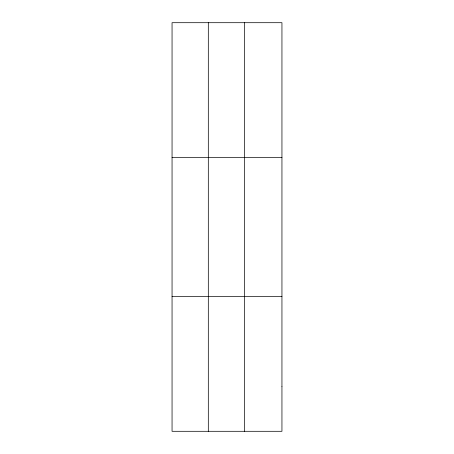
<?xml version="1.0" encoding="UTF-8"?>
<svg xmlns="http://www.w3.org/2000/svg" width="454" height="454" viewBox="0 0 454 454"><rect width="100%" height="100%" fill="white"/><g stroke="black" fill="none" stroke-linecap="round" stroke-linejoin="round"><path stroke-width="0.68" d="M208.318 431.3L208.318 22.7M244.581 431.3L244.581 22.7M172.055 157.538L281.945 157.538M172.055 296.462L281.945 296.462M281.945 386.354L281.945 431.3L172.055 431.3L172.055 22.7L281.945 22.7L281.945 386.354"/></g></svg>
